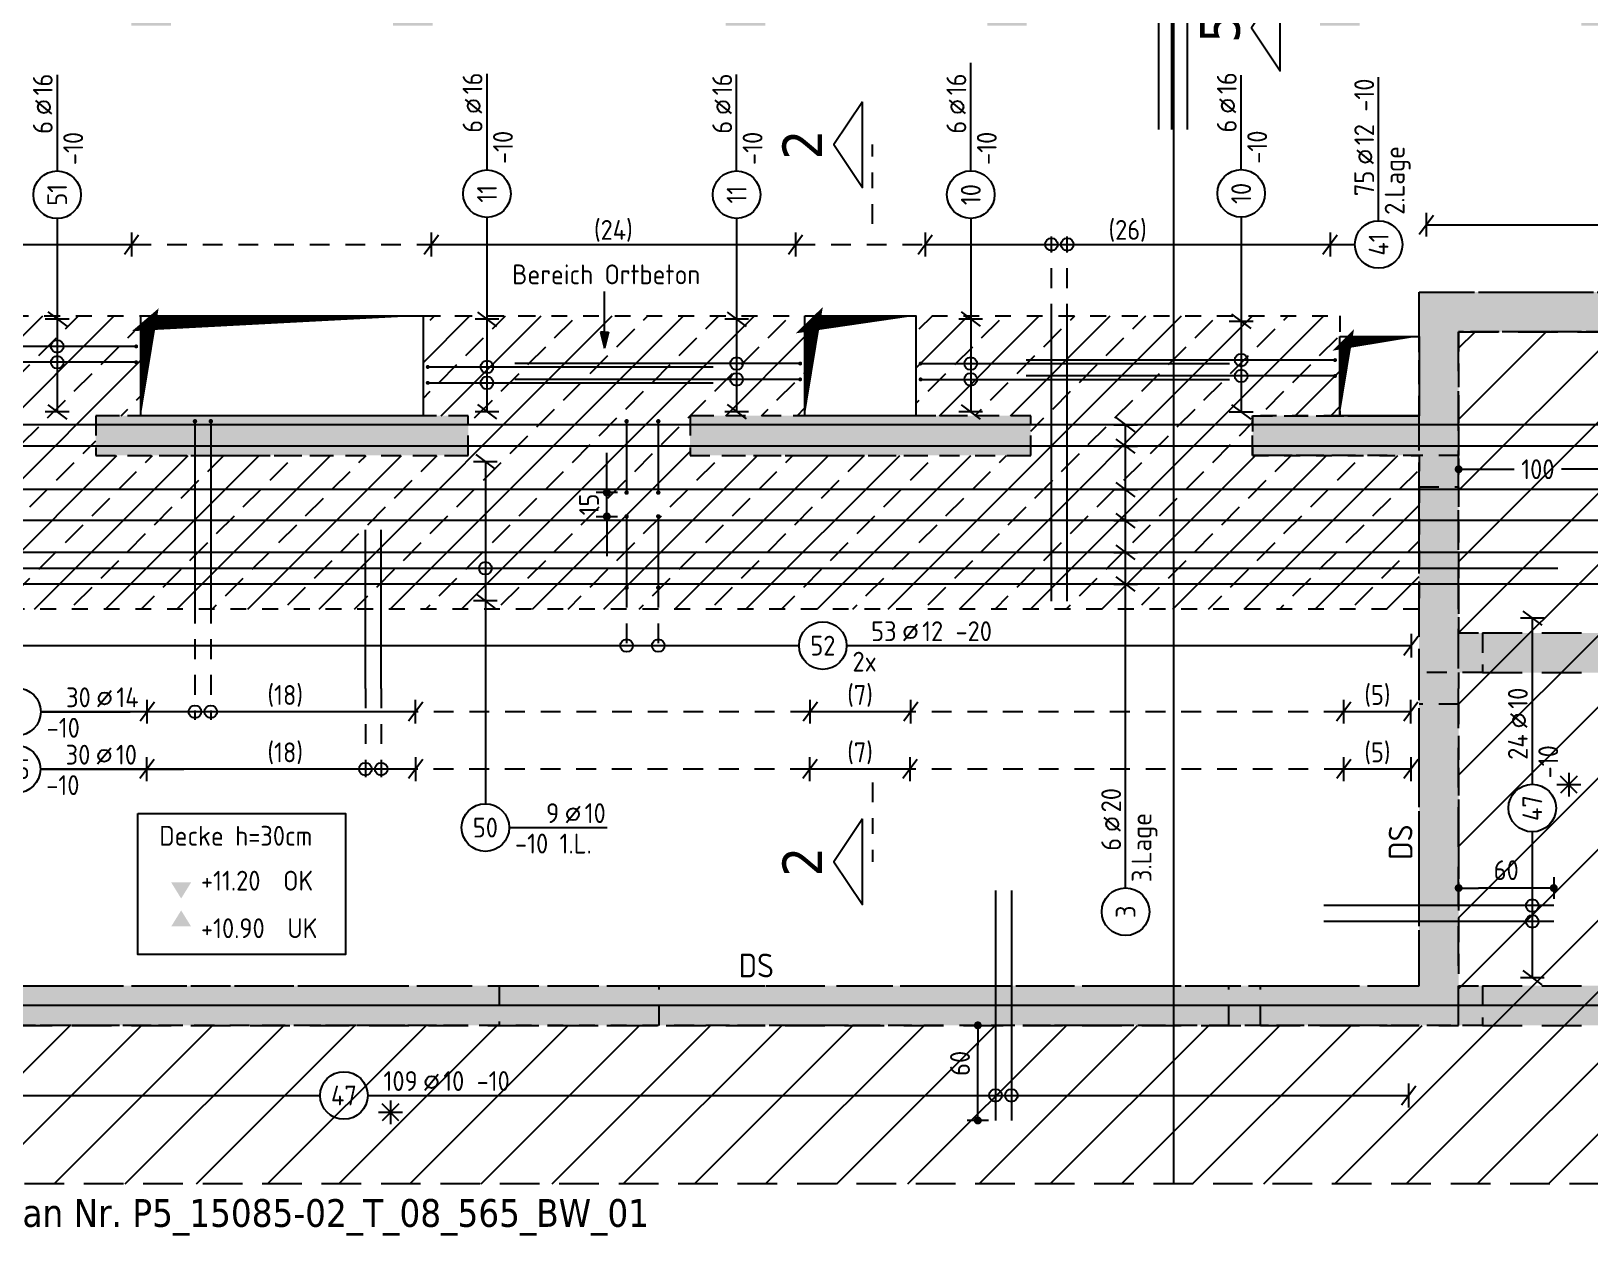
# Model space of a CAD drawing. Extents: x -10 to 101, y -7 to 49.
# Drawn here: x 22.35 to 32.18, y 22 to 29.6 of the extents above; entities that cross this region are included whole.
import ezdxf
from ezdxf.enums import TextEntityAlignment as Align

# ---------------------------------------------------------------- set-up
doc = ezdxf.new("R2010")
doc.units = 0
doc.header["$LTSCALE"] = 0.5
for name, pattern in [('AUSGEZOGEN', [1000.01, 1000, 0.01]), ('DASHED', [0.75, 0.5, -0.25]), ('DOT', [0.175, 0.05, -0.125]), ('PUNKT', [0.175, 0.05, -0.125]), ('STRICHLINIE', [0.75, 0.5, -0.25]), ('STRICHPUNKT2', [0.55, 0.25, -0.125, 0.05, -0.125]), ('VERDECKT', [0.375, 0.25, -0.125])]:
    doc.linetypes.add(name, pattern=pattern)
for name, color, linetype in [('2.OG', 7, 'Continuous'), ('ACHSEN', 7, 'Continuous'), ('BETON', 7, 'Continuous'), ('DS', 7, 'Continuous'), ('grau_hell', 7, 'Continuous'), ('grau_mittel', 7, 'Continuous'), ('HILFE', 7, 'Continuous'), ('koten', 7, 'Continuous'), ('MASSE', 7, 'Continuous'), ('OBJEKT', 7, 'Continuous'), ('RND', 7, 'Continuous'), ('SCHATTEN', 7, 'Continuous'), ('SCHNITTE', 7, 'Continuous'), ('SCHRAFF', 7, 'Continuous'), ('TEXT', 7, 'Continuous'), ('VERDECKT', 7, 'Continuous'), ('VERDECKT2', 7, 'Continuous')]:
    doc.layers.add(name, color=color, linetype=linetype)
doc.styles.add('helv', font='tahoma.ttf')
doc.styles.add('txt', font='isocp.shx')
doc.dimstyles.new('DOT_I', dxfattribs={"dimscale": 0.5, "dimtxt": 0.25, "dimasz": 0.25, "dimexe": 0.1, "dimexo": 0.3, "dimgap": 0.1, "dimtad": 1, "dimdec": 3, "dimzin": 3, "dimtxsty": 'txt', "dimblk": 'DOT', "dimblk1": 'DOT', "dimblk2": 'DOT', "dimsah": 1, "dimcen": 0.1, "dimse1": 1, "dimse2": 1, "dimazin": 0, "dimtfac": 1, "dimtdec": 4, "dimtix": 1, "dimtmove": 2, "dimatfit": 3, "dimfxl": 0, "dimtvp": 1, "dimtolj": 1, "dimtzin": 0, "dimarcsym": 0})

# ---------------------------------------------------------------- blocks, each defined once
blk = doc.blocks.new('okrd_o')
at = {"layer": 'koten', "color": 7, "linetype": 'Continuous'}
blk.add_solid([(-0.125, 0.202), (0.125, 0.202), (0, 0)], dxfattribs=at)
at = {"layer": 'koten', "style": 'txt'}
blk.add_attdef('OKRD', (0.25, 0.1), '', height=0.25, dxfattribs=at)
blk = doc.blocks.new('okrd_u')
at = {"layer": 'koten', "color": 7, "linetype": 'Continuous'}
blk.add_solid([(-0.125, -0.202), (0.125, -0.202), (0, 0)], dxfattribs=at)
at = {"layer": 'koten', "style": 'txt'}
blk.add_attdef('OKRD', (0.25, -0.35), '', height=0.25, dxfattribs=at)
blk = doc.blocks.new('lei_gre')
at = {"layer": 'RND', "color": 7, "linetype": 'Continuous'}
for p, q in [((-0.09, -0.12), (0.09, 0.12)), ((0, 0.15), (0, -0.15))]:
    blk.add_line(p, q, dxfattribs=at)
blk = doc.blocks.new('RND_LEI')
at = {"layer": 'RND', "color": 7, "linetype": 'Continuous'}
blk.add_line((1.022, 0.066), (1.19, 0.27), dxfattribs=at)
for centre, radius in [((0, 0), 0.3), ((1.106, 0.168), 0.075)]:
    blk.add_circle(centre, radius, dxfattribs=at)
at = {"layer": 'RND', "color": 7, "linetype": 'Continuous', "style": 'txt'}
blk.add_attdef('ANZ', text='', height=0.25, dxfattribs=at).set_placement((0.931, 0.057), align=Align.RIGHT)
for tag, p in [('DUM', (1.253, 0.057)), ('ABSTD', (1.674, 0.057)), ('POSTXT', (0.374, -0.327))]:
    blk.add_attdef(tag, p, '', height=0.25, dxfattribs=at)
blk.add_attdef('POSL', text='', height=0.25, dxfattribs=at).set_placement((0, 0), align=Align.MIDDLE)
blk = doc.blocks.new('DOT')
at = {"layer": 'MASSE', "color": 7, "linetype": 'Continuous'}
for p, q in [((0, 0), (-1, 0)), ((0, 0.54), (0, -0.54))]:
    blk.add_line(p, q, dxfattribs=at)
at = {"layer": 'MASSE', "color": 7, "linetype": 'Continuous', "const_width": 0.2}
blk.add_lwpolyline([(-0.1, 0, 1), (0.1, 0, 1)], format="xyb", close=True, dxfattribs=at)
blk = doc.blocks.new('*D131')
at = {"layer": 'Defpoints', "color": 0, "linetype": 'AUSGEZOGEN', "transparency": 16777216}
for p in [(31.3545, 26.8337), (31.3545, 26.8337), (32.3545, 26.8337)]:
    blk.add_point(p, dxfattribs=at)
at = {"layer": 'MASSE', "color": 0, "linetype": 'AUSGEZOGEN', "lineweight": -2, "transparency": 16777216}
for p, q in [((31.4795, 26.8337), (31.7044, 26.8337)), ((32.2295, 26.8337), (32.0045, 26.8337))]:
    blk.add_line(p, q, dxfattribs=at)
at = {"layer": 'MASSE', "color": 0, "linetype": 'AUSGEZOGEN', "lineweight": -2, "transparency": 16777216, "xscale": 0.125, "yscale": 0.125, "zscale": 0.125, "rotation": 180}
blk.add_blockref('DOT', (31.3545, 26.8337), dxfattribs=at)
at = {"layer": 'MASSE', "color": 0, "linetype": 'AUSGEZOGEN', "lineweight": -2, "transparency": 16777216, "xscale": 0.125, "yscale": 0.125, "zscale": 0.125}
blk.add_blockref('DOT', (32.3545, 26.8337), dxfattribs=at)
at = {"layer": 'MASSE', "color": 0, "linetype": 'AUSGEZOGEN', "transparency": 16777216, "insert": (31.8545, 26.8337), "char_height": 0.125, "attachment_point": 5, "style": 'txt'}
blk.add_mtext('\\A1;100', dxfattribs=at)
blk = doc.blocks.new('*D132')
at = {"layer": 'Defpoints', "color": 0, "linetype": 'AUSGEZOGEN', "transparency": 16777216}
for p in [(25.9794, 26.6863), (25.9794, 26.6863), (25.9794, 26.5363)]:
    blk.add_point(p, dxfattribs=at)
at = {"layer": 'MASSE', "color": 0, "linetype": 'AUSGEZOGEN', "lineweight": -2, "transparency": 16777216}
for p, q in [((25.9794, 26.8113), (25.9794, 26.9363)), ((25.9794, 26.5363), (25.9794, 26.6863)), ((25.9794, 26.4113), (25.9794, 26.2863))]:
    blk.add_line(p, q, dxfattribs=at)
at = {"layer": 'MASSE', "color": 0, "linetype": 'AUSGEZOGEN', "lineweight": -2, "transparency": 16777216, "xscale": 0.125, "yscale": 0.125, "zscale": 0.125}
for p, rotation in [((25.9794, 26.6863), 270), ((25.9794, 26.5363), 90)]:
    blk.add_blockref('DOT', p, dxfattribs=dict(at, rotation=rotation))
at = {"layer": 'MASSE', "color": 0, "linetype": 'AUSGEZOGEN', "transparency": 16777216, "insert": (25.8669, 26.6113), "char_height": 0.125, "attachment_point": 5, "rotation": 90, "style": 'txt'}
blk.add_mtext('\\A1;15', dxfattribs=at)
blk = doc.blocks.new('SCHN-1')
at = {"layer": 'SCHNITTE', "color": 5, "linetype": 'Continuous'}
blk.add_lwpolyline([(0.54, 0.125), (0, 0.485), (-0.54, 0.125)], close=True, dxfattribs=at)
at = {"layer": 'SCHNITTE', "color": 6, "linetype": 'Continuous', "style": 'helv'}
blk.add_attdef('SCHN-1', text='', height=0.5, dxfattribs=at).set_placement((0, 0.635), align=Align.CENTER)
blk = doc.blocks.new('Pfeillinie')
at = {"layer": 'TEXT', "linetype": 'Continuous'}
blk.add_hatch(color=7, dxfattribs=at).paths.add_polyline_path([(0, 0), (-0.8, 0.2), (-0.8, 0), (-0.8, -0.2)])
at = {"layer": 'TEXT', "color": 7, "linetype": 'Continuous'}
for p, q in [((-0.8, 0), (-0.8, 0.2)), ((-0.8, 0.2), (0, 0)), ((-0.8, 0), (-0.8, -0.2)), ((-0.8, -0.2), (0, 0))]:
    blk.add_line(p, q, dxfattribs=at)
blk = doc.blocks.new('*D168')
at = {"layer": 'Defpoints', "color": 0, "linetype": 'AUSGEZOGEN', "transparency": 16777216}
for p in [(28.3205, 23.3262), (28.3205, 23.3262), (28.3205, 22.7262)]:
    blk.add_point(p, dxfattribs=at)
at = {"layer": 'MASSE', "color": 0, "linetype": 'AUSGEZOGEN', "lineweight": -2, "transparency": 16777216}
blk.add_line((28.3205, 22.8512), (28.3205, 23.2012), dxfattribs=at)
at = {"layer": 'MASSE', "color": 0, "linetype": 'AUSGEZOGEN', "lineweight": -2, "transparency": 16777216, "xscale": 0.125, "yscale": 0.125, "zscale": 0.125}
for p, rotation in [((28.3205, 23.3262), 90), ((28.3205, 22.7262), 270)]:
    blk.add_blockref('DOT', p, dxfattribs=dict(at, rotation=rotation))
at = {"layer": 'MASSE', "color": 0, "linetype": 'AUSGEZOGEN', "transparency": 16777216, "insert": (28.208, 23.0862), "char_height": 0.125, "attachment_point": 5, "rotation": 90, "style": 'txt'}
blk.add_mtext('\\A1;60', dxfattribs=at)
blk = doc.blocks.new('748860')
at = {"layer": 'HILFE', "color": 102, "linetype": 'AUSGEZOGEN'}
for p, q in [((0.075, 0), (-0.075, 0)), ((0.053, -0.053), (-0.053, 0.053)), ((0.053, 0.053), (-0.053, -0.053)), ((0, 0.075), (0, -0.075))]:
    blk.add_line(p, q, dxfattribs=at)
blk = doc.blocks.new('*D169')
at = {"layer": 'Defpoints', "color": 0, "linetype": 'AUSGEZOGEN', "transparency": 16777216}
for p in [(31.3545, 24.1923), (31.3545, 24.1923), (31.9545, 24.1923)]:
    blk.add_point(p, dxfattribs=at)
at = {"layer": 'MASSE', "color": 0, "linetype": 'AUSGEZOGEN', "lineweight": -2, "transparency": 16777216}
blk.add_line((31.8295, 24.1923), (31.4795, 24.1923), dxfattribs=at)
at = {"layer": 'MASSE', "color": 0, "linetype": 'AUSGEZOGEN', "lineweight": -2, "transparency": 16777216, "xscale": 0.125, "yscale": 0.125, "zscale": 0.125, "rotation": 180}
blk.add_blockref('DOT', (31.3545, 24.1923), dxfattribs=at)
at = {"layer": 'MASSE', "color": 0, "linetype": 'AUSGEZOGEN', "lineweight": -2, "transparency": 16777216, "xscale": 0.125, "yscale": 0.125, "zscale": 0.125}
blk.add_blockref('DOT', (31.9545, 24.1923), dxfattribs=at)
at = {"layer": 'MASSE', "color": 0, "linetype": 'AUSGEZOGEN', "transparency": 16777216, "insert": (31.6545, 24.3048), "char_height": 0.125, "attachment_point": 5, "style": 'txt'}
blk.add_mtext('\\A1;60', dxfattribs=at)

msp = doc.modelspace()

# ---------------------------------------------------------------- hatches: boundary and pattern name
at = {"layer": '2.OG'}
h = msp.add_hatch(dxfattribs=at)
h.set_pattern_fill('DOTS', scale=0.8, double=1)
h.set_pattern_definition([(0, (-74.13047, 127.732794), (0.025, 0.05), [0, -0.05])])
h.paths.add_polyline_path([(4.4795, 26.0212), (4.0295, 26.0212), (4.0295, 25.7212), (4.6895, 25.7212), (4.6895, 37.5263), (8.1795, 37.5263), (8.1795, 29.5763), (8.5795, 29.5763), (8.5795, 29.8263), (8.4295, 29.8263), (8.4295, 37.5263), (10.6795, 37.5263), (10.6795, 29.8263), (9.4645, 29.8263), (9.4645, 29.5763), (10.9295, 29.5763), (10.9295, 37.8263), (4.5295, 37.8263), (4.5295, 30.7513), (4.4795, 30.7513)])
h.paths.add_polyline_path([(36.9295, 37.8263), (36.9295, 29.5763), (38.3945, 29.5763), (38.3945, 29.8263), (37.1795, 29.8263), (37.1795, 37.5263), (39.4295, 37.5263), (39.4295, 29.8263), (39.2795, 29.8263), (39.2795, 29.5763), (39.6795, 29.5763), (39.6795, 37.5263), (43.1545, 37.5263), (43.1545, 32.5113), (43.4545, 32.5113), (43.4545, 37.8263)])
h.paths.add_polyline_path([(43.1545, 29.5763), (43.4545, 29.5763), (43.4545, 30.6413), (43.1545, 30.6413)])
h.paths.add_polyline_path([(34.4795, 30.3263), (34.2295, 30.3263), (34.2295, 29.6313), (34.4795, 29.6313)])
h.paths.add_polyline_path([(32.1295, 29.6313), (32.3795, 29.6313), (32.3795, 30.3263), (32.1295, 30.3263)])
h.paths.add_polyline_path([(30.4795, 30.2263), (30.4795, 29.6313), (30.7295, 29.6313), (30.7295, 30.4763), (29.7045, 30.4763), (29.7045, 36.3663), (29.4045, 36.3663), (29.4045, 30.4763), (28.3795, 30.4763), (28.3795, 29.6313), (28.6295, 29.6313), (28.6295, 30.2263)])
h.paths.add_polyline_path([(26.7295, 29.6313), (26.9795, 29.6313), (26.9795, 30.3263), (26.7295, 30.3263)])
h.paths.add_polyline_path([(24.8795, 30.3263), (24.6295, 30.3263), (24.6295, 29.6313), (24.8795, 29.6313)])
h.paths.add_polyline_path([(23.2295, 30.3263), (22.9795, 30.3263), (22.9795, 29.6313), (23.2295, 29.6313)])
h.paths.add_polyline_path([(21.1295, 30.3263), (20.8795, 30.3263), (20.8795, 29.6313), (21.1295, 29.6313)])
h.paths.add_polyline_path([(19.2295, 29.6313), (19.4795, 29.6313), (19.4795, 30.3263), (19.2295, 30.3263)])
h.paths.add_polyline_path([(17.3795, 30.3263), (17.1295, 30.3263), (17.1295, 29.6313), (17.3795, 29.6313)])
h.paths.add_polyline_path([(15.7295, 30.3263), (15.4795, 30.3263), (15.4795, 29.6313), (15.7295, 29.6313)])
h.paths.add_polyline_path([(13.6295, 30.3263), (13.3795, 30.3263), (13.3795, 29.6313), (13.6295, 29.6313)])
h.paths.add_polyline_path([(14.7045, 37.5263), (14.7045, 37.8263), (14.4045, 37.8263), (14.4045, 37.5263)])
h.paths.add_polyline_path([(22.2045, 37.8263), (21.9045, 37.8263), (21.9045, 37.5263), (22.2045, 37.5263)])
h.paths.add_polyline_path([(29.7045, 37.8263), (29.4045, 37.8263), (29.4045, 37.3763), (29.7045, 37.3763)])
h.paths.add_polyline_path([(43.1545, 23.3013), (43.4545, 23.3013), (43.4545, 23.6013), (43.1545, 23.6013)])
h.paths.add_polyline_path([(37.1795, 23.3263), (37.1795, 24.0363), (36.9295, 24.0363), (36.9295, 23.5763), (34.2295, 23.5763), (34.2295, 25.5513), (36.9295, 25.5513), (36.9295, 25.0863), (37.1795, 25.0863), (37.1795, 25.951), (36.9295, 25.951), (36.9295, 25.8013), (32.3895, 25.8013), (32.3895, 25.5513), (33.9795, 25.5513), (33.9795, 23.5763), (32.3895, 23.5763), (32.3895, 23.3263)], flags=17)
h.paths.add_polyline_path([(20.2295, 23.5763), (20.2295, 26.9213), (21.3545, 26.9213), (21.3545, 27.1713), (20.2295, 27.1713), (20.2295, 27.9513), (17.4645, 27.9513), (17.4645, 27.7013), (17.6145, 27.7013), (17.6145, 26.5113), (14.7645, 26.5113), (14.7645, 27.7013), (16.5795, 27.7013), (16.5795, 27.9513), (8.1795, 27.9513), (8.1795, 23.3263), (8.5795, 23.3263), (8.5795, 23.5763), (8.4295, 23.5763), (8.4295, 27.7013), (14.5145, 27.7013), (14.5145, 23.5763), (14.3645, 23.5763), (14.3645, 23.3263), (14.9145, 23.3263), (14.9145, 23.5763), (14.7645, 23.5763), (14.7645, 26.2613), (17.6145, 26.2613), (17.6145, 23.5763), (15.9245, 23.5763), (15.9245, 23.3263), (31.5045, 23.3263), (31.5045, 23.5763), (31.3545, 23.5763), (31.3545, 25.5513), (31.5045, 25.5513), (31.5045, 25.8013), (31.3545, 25.8013), (31.3545, 27.7013), (36.9295, 27.7013), (36.9295, 26.836), (37.1795, 26.836), (37.1795, 27.9513), (31.1045, 27.9513), (31.1045, 27.1713), (30.0545, 27.1713), (30.0545, 26.9213), (31.1045, 26.9213), (31.1045, 23.5763)])
h.paths.add_polyline_path([(19.9795, 27.7013), (19.0295, 27.7013), (19.0295, 23.5763), (19.9795, 23.5763)], flags=16)
h.paths.add_polyline_path([(17.8645, 23.5763), (18.7795, 23.5763), (18.7795, 27.7013), (17.8645, 27.7013)], flags=16)
h.paths.add_polyline_path([(9.5895, 23.5763), (9.5895, 23.3263), (13.3545, 23.3263), (13.3545, 23.5763)], flags=17)
h.paths.add_polyline_path([(22.7545, 27.1713), (22.7545, 26.9213), (25.1045, 26.9213), (25.1045, 27.1713)], flags=17)
h.paths.add_polyline_path([(28.6545, 26.9213), (28.6545, 27.1713), (26.5045, 27.1713), (26.5045, 26.9213)], flags=17)
h.paths.add_polyline_path([(4.4795, 22.3263), (4.6895, 22.3263), (4.6895, 23.6712), (4.0295, 23.6712), (4.0295, 23.3712), (4.4795, 23.3712)])
at = {"layer": 'grau_hell', "linetype": 'AUSGEZOGEN'}
h = msp.add_hatch(dxfattribs=at)
h.set_pattern_fill('ANSI31', color=9, scale=0.1, style=0, double=1)
h.set_pattern_definition([(45, (-3e-14, 40.2461), (-0.2245064, 0.2245064), [])])
h.paths.add_polyline_path([(31.3545, 23.3263), (19.9795, 23.3263), (19.9795, 23.5763), (17.8645, 23.5763), (17.8645, 27.7013), (17.4645, 27.7013), (17.4645, 27.9513), (16.5795, 27.9513), (16.5795, 27.7013), (10.9295, 27.7013), (10.9295, 29.5763), (9.4645, 29.5763), (9.4645, 29.8263), (8.5795, 29.8263), (8.5795, 29.5763), (8.1795, 29.5763), (8.1795, 32.3363), (6.7295, 32.3363), (6.7295, 32.1963), (6.2045, 32.1963), (6.2045, 32.3363), (4.5295, 32.3363), (4.5295, 30.7513), (4.4795, 30.7513), (4.4795, 26.0213), (4.0245, 26.0213), (4.0245, 23.3713), (4.4795, 23.3713), (4.4795, 22.3263), (43.4545, 22.3263), (43.4545, 33.1963), (41.7045, 33.1963), (41.1295, 33.1963), (41.1295, 33.3363), (39.6795, 33.3363), (39.6795, 29.5763), (39.2795, 29.5763), (39.2795, 29.8263), (38.3945, 29.8263), (38.3945, 29.5763), (36.9294, 29.5763), (36.9294, 27.7013), (31.3545, 27.7013)])
at = {"layer": 'grau_hell'}
for points in [[(31.3545, 26.7219), (31.3545, 26.9213), (31.1045, 26.9213), (31.1045, 26.7219)], [(31.1045, 25.3513), (31.3545, 25.3513), (31.3545, 25.5513), (31.1045, 25.5513)]]:
    msp.add_hatch(color=9, dxfattribs=at).paths.add_polyline_path(points)
h = msp.add_hatch(color=9, dxfattribs=at)
h.paths.add_polyline_path([(29.9045, 23.5763), (29.9045, 23.4513), (30.1045, 23.4513), (30.1045, 23.5763)])
h.paths.add_polyline_path([(30.1045, 23.3263), (30.1045, 23.4513), (29.9045, 23.4513), (29.9045, 23.3263)])
at = {"layer": 'grau_mittel'}
h = msp.add_hatch(color=61, dxfattribs=at)
h.paths.add_polyline_path([(4.5295, 37.8263), (4.5295, 32.3363), (4.6895, 32.3363), (4.6895, 37.5263), (8.1795, 37.5263), (8.1795, 32.6613), (8.1795, 29.5763), (8.5795, 29.5763), (8.5795, 29.8263), (8.4295, 29.8263), (8.4295, 37.5263), (8.6295, 37.5263), (10.6795, 37.5263), (10.6795, 29.8263), (10.0145, 29.8263), (10.0145, 29.5763), (10.9295, 29.5763), (10.9295, 37.8263)])
h.paths.add_polyline_path([(8.1795, 29.5763), (8.1795, 29.8263), (4.7545, 29.8263), (4.7545, 29.5763)], flags=17)
h.paths.add_polyline_path([(9.4645, 29.5763), (9.4645, 29.8263), (8.5795, 29.8263), (8.5795, 29.5763)], flags=17)
h.paths.add_polyline_path([(9.8145, 29.5763), (9.8145, 29.8263), (9.4645, 29.8263), (9.4645, 29.5763)], flags=17)
h.paths.add_polyline_path([(10.6795, 27.9513), (10.9295, 27.9513), (10.9295, 29.5763), (10.6795, 29.5763)])
h.paths.add_polyline_path([(8.1795, 27.9513), (8.1795, 23.3263), (8.5795, 23.3263), (8.5795, 23.5763), (8.4295, 23.5763), (8.4295, 27.7013), (14.5145, 27.7013), (14.5145, 27.2063), (14.7645, 27.2063), (14.7645, 27.7013), (14.9145, 27.7013), (15.8245, 27.7013), (15.8245, 27.9513)])
h.paths.add_polyline_path([(4.4795, 26.0213), (4.4045, 26.0213), (4.0245, 26.0213), (4.0245, 25.7213), (4.6895, 25.7213), (4.6895, 32.3363), (4.5295, 32.3363), (4.5295, 30.7513), (4.4795, 30.7513)])
h.paths.add_polyline_path([(4.4045, 23.6713), (4.6895, 23.6713), (4.7545, 23.6713), (4.7545, 25.7212), (4.6895, 25.7212), (4.4045, 25.7212)])
h.paths.add_polyline_path([(43.4545, 23.6013), (43.1545, 23.6013), (43.1545, 23.3013), (43.4545, 23.3013)])
h.paths.add_polyline_path([(43.4545, 29.5763), (43.1545, 29.5763), (43.1545, 23.6013), (43.4545, 23.6013)])
h.paths.add_polyline_path([(43.1545, 30.3263), (43.1545, 29.5763), (43.4545, 29.5763), (43.4545, 30.3263)], flags=17)
h.paths.add_polyline_path([(43.1545, 30.3263), (43.4545, 30.3263), (43.4545, 32.8263), (43.1545, 32.8263)], flags=17)
h.paths.add_polyline_path([(43.1545, 32.8263), (43.4545, 32.8263), (43.4545, 33.1963), (43.1545, 33.1963)])
h.paths.add_polyline_path([(43.1545, 33.1963), (43.4545, 33.1963), (43.4545, 37.8263), (36.9295, 37.8263), (36.9295, 29.5763), (37.9945, 29.5763), (37.9945, 29.8263), (37.1795, 29.8263), (37.1795, 37.5263), (39.4295, 37.5263), (39.4295, 29.8263), (39.2795, 29.8263), (39.2795, 29.5763), (39.6795, 29.5763), (39.6795, 37.5263), (43.1545, 37.5263)])
h.paths.add_polyline_path([(38.1945, 29.8263), (38.1945, 29.5763), (39.2795, 29.5763), (39.2795, 29.8263)], flags=17)
h.paths.add_polyline_path([(39.6795, 29.8263), (39.6795, 29.5763), (43.1545, 29.5763), (43.1545, 29.8263)], flags=17)
h.paths.add_polyline_path([(36.9295, 28.5013), (37.1795, 28.5013), (37.1795, 29.5763), (36.9295, 29.5763)])
h.paths.add_polyline_path([(36.9295, 37.5263), (36.9295, 37.8263), (29.7045, 37.8263), (29.7045, 37.5263)])
h.paths.add_polyline_path([(29.7045, 37.8263), (29.4045, 37.8263), (29.4045, 37.5263), (29.7045, 37.5263)])
h.paths.add_polyline_path([(29.4045, 37.5263), (29.4045, 37.8263), (22.2045, 37.8263), (22.2045, 37.5263)])
h.paths.add_polyline_path([(21.9045, 37.5263), (22.2045, 37.5263), (22.2045, 37.8263), (21.9045, 37.8263)])
h.paths.add_polyline_path([(21.9045, 37.5263), (21.9045, 37.8263), (14.7045, 37.8263), (14.7045, 37.5263)])
h.paths.add_polyline_path([(14.4045, 37.5263), (14.7045, 37.5263), (14.7045, 37.8263), (14.4045, 37.8263)])
h.paths.add_polyline_path([(10.9295, 37.8263), (10.9295, 37.5263), (14.4045, 37.5263), (14.4045, 37.8263)])
h.paths.add_polyline_path([(16.2245, 27.9513), (16.2245, 27.7013), (16.5795, 27.7013), (16.5795, 27.9513)])
h.paths.add_polyline_path([(16.5795, 27.9513), (16.5795, 27.7013), (17.4645, 27.7013), (17.4645, 27.9513)])
h.paths.add_polyline_path([(18.7795, 27.7013), (18.7795, 23.5763), (17.8645, 23.5763), (16.4495, 23.5763), (16.4495, 23.3263), (20.5295, 23.3263), (20.5295, 23.5763), (19.0295, 23.5763), (19.0295, 27.7013), (19.9795, 27.7013), (19.9795, 26.9213), (21.3545, 26.9213), (21.3545, 27.1713), (20.2295, 27.1713), (20.2295, 27.4213), (20.2295, 27.9513), (17.4645, 27.9513), (17.4645, 27.7013)])
h.paths.add_polyline_path([(16.0495, 23.3263), (16.2495, 23.3263), (16.2495, 23.5763), (16.0495, 23.5763)])
h.paths.add_polyline_path([(14.9145, 23.5763), (14.9145, 23.3263), (16.0495, 23.3263), (16.0495, 23.5763)], flags=17)
h.paths.add_polyline_path([(14.9145, 23.3263), (14.9145, 23.5763), (14.7645, 23.5763), (14.7644, 26.0113), (14.7644, 26.2613), (15.0145, 26.2613), (16.1245, 26.2613), (16.1245, 26.5113), (14.7645, 26.5113), (14.7645, 26.6613), (14.7645, 27.0563), (14.5145, 27.0563), (14.5145, 23.5763), (14.3645, 23.5763), (14.3645, 23.3263)])
h.paths.add_polyline_path([(17.8645, 26.2613), (17.8645, 26.5113), (16.3245, 26.5113), (16.3245, 26.2613)])
h.paths.add_polyline_path([(13.3545, 23.5763), (13.3545, 23.3263), (14.3645, 23.3263), (14.3645, 23.5763)])
h.paths.add_polyline_path([(13.1545, 23.3263), (13.3545, 23.3263), (13.3545, 23.5763), (13.1545, 23.5763)], flags=16)
h.paths.add_polyline_path([(12.9545, 23.3263), (12.9545, 23.5763), (9.9895, 23.5763), (9.9895, 23.3263)], flags=16)
h.paths.add_polyline_path([(9.5895, 23.3263), (9.7895, 23.3263), (9.7895, 23.5763), (9.5895, 23.5763)], flags=16)
h.paths.add_polyline_path([(8.5795, 23.5763), (8.5795, 23.3263), (9.5895, 23.3263), (9.5895, 23.5763)], flags=16)
h.paths.add_polyline_path([(25.2995, 23.3263), (25.2995, 23.5763), (20.7295, 23.5763), (20.7295, 23.3263)])
h.paths.add_polyline_path([(26.3095, 23.3263), (26.3095, 23.5763), (25.2995, 23.5763), (25.2995, 23.3263)])
h.paths.add_polyline_path([(26.3095, 23.5763), (26.3095, 23.3263), (29.9045, 23.3263), (29.9045, 23.5763)])
h.paths.add_polyline_path([(31.5045, 23.3263), (31.5045, 23.5763), (31.3545, 23.5763), (31.3545, 25.3513), (31.1045, 25.3513), (31.1045, 23.5763), (30.1045, 23.5763), (30.1045, 23.3263)])
h.paths.add_polyline_path([(32.3895, 23.3263), (32.3895, 23.5763), (31.5045, 23.5763), (31.5045, 23.3263)])
h.paths.add_polyline_path([(33.0945, 23.3263), (33.0945, 23.5763), (32.3895, 23.5763), (32.3895, 23.3263)])
h.paths.add_polyline_path([(34.2295, 23.5763), (34.2295, 25.5513), (36.9295, 25.5513), (36.9295, 25.0863), (37.1795, 25.0863), (37.1795, 25.3363), (37.0995, 25.3363), (37.0995, 25.4863), (37.1795, 25.4863), (37.1795, 25.951), (36.9295, 25.951), (36.9295, 25.8013), (32.3895, 25.8013), (32.3895, 25.5513), (33.9795, 25.5513), (33.9795, 23.5763), (33.6945, 23.5763), (33.6945, 23.3263), (37.1795, 23.3263), (37.1795, 25.0863), (36.9295, 25.0863), (36.9295, 23.5763)])
h.paths.add_polyline_path([(37.1795, 26.836), (36.9295, 26.836), (36.9295, 25.951), (37.1795, 25.951)])
h.paths.add_polyline_path([(37.1795, 27.1013), (36.9295, 27.1013), (36.9295, 26.836), (37.1795, 26.836)])
h.paths.add_polyline_path([(36.6295, 27.9513), (36.6295, 27.7013), (37.1795, 27.7013), (37.1795, 27.9513)])
h.paths.add_polyline_path([(33.3345, 27.9513), (33.3345, 27.7013), (36.0295, 27.7013), (36.0295, 27.9513)])
h.paths.add_polyline_path([(32.7345, 27.7013), (32.7345, 27.9513), (31.1045, 27.9513), (31.1045, 27.1713), (30.6045, 27.1713), (30.0545, 27.1713), (30.0545, 26.9213), (31.3545, 26.9213), (31.3545, 27.7013)])
h.paths.add_polyline_path([(31.1045, 25.5513), (31.5045, 25.5513), (31.5045, 25.8013), (31.3545, 25.8013), (31.3545, 26.7219), (31.1045, 26.7219)])
h.paths.add_polyline_path([(32.3895, 25.5513), (32.3895, 25.8013), (31.5045, 25.8013), (31.5045, 25.5513)])
h.paths.add_polyline_path([(28.6545, 26.9213), (28.6545, 27.1713), (26.5045, 27.1713), (26.5045, 26.9213)])
h.paths.add_polyline_path([(22.7545, 27.1713), (22.7545, 26.9213), (25.1045, 26.9213), (25.1045, 27.1713)])
h.paths.add_polyline_path([(13.6295, 30.3263), (13.3795, 30.3263), (13.3795, 29.6313), (13.6295, 29.6313)])
h.paths.add_polyline_path([(15.4795, 29.6313), (15.7295, 29.6313), (15.7295, 30.3263), (15.4795, 30.3263)])
h.paths.add_polyline_path([(17.3795, 30.3263), (17.1295, 30.3263), (17.1295, 29.6313), (17.3795, 29.6313)])
h.paths.add_polyline_path([(19.4795, 30.3263), (19.2295, 30.3263), (19.2295, 29.6313), (19.4795, 29.6313)])
h.paths.add_polyline_path([(20.8795, 29.6313), (21.1295, 29.6313), (21.1295, 30.3263), (20.8795, 30.3263)])
h.paths.add_polyline_path([(23.2295, 30.3263), (22.9795, 30.3263), (22.9795, 29.6313), (23.2295, 29.6313)])
h.paths.add_polyline_path([(24.6295, 29.6313), (24.8795, 29.6313), (24.8795, 30.3263), (24.6295, 30.3263)])
h.paths.add_polyline_path([(26.9795, 30.3263), (26.7295, 30.3263), (26.7295, 29.6313), (26.9795, 29.6313)])
h.paths.add_polyline_path([(28.6295, 30.3263), (28.3795, 30.3263), (28.3795, 29.6313), (28.6295, 29.6313)])
h.paths.add_polyline_path([(30.7295, 30.3263), (30.4795, 30.3263), (30.4795, 29.6313), (30.7295, 29.6313)])
h.paths.add_polyline_path([(32.3795, 30.3263), (32.1295, 30.3263), (32.1295, 29.6313), (32.3795, 29.6313)])
h.paths.add_polyline_path([(34.2295, 29.6313), (34.4795, 29.6313), (34.4795, 30.3263), (34.2295, 30.3263)])
h.paths.add_polyline_path([(43.1545, 22.3263), (43.4545, 22.3263), (43.4545, 23.3013), (43.1545, 23.3013)])
h.paths.add_polyline_path([(4.4795, 22.3263), (4.6895, 22.3263), (4.6895, 23.6713), (4.0245, 23.6713), (4.0245, 23.3713), (4.4045, 23.3712), (4.4795, 23.3713)])
at = {"layer": 'SCHRAFF', "linetype": 'AUSGEZOGEN', "transparency": 33554687}
h = msp.add_hatch(dxfattribs=at)
h.set_pattern_fill('ANSI33', color=171, scale=0.05, double=1)
h.set_pattern_definition([(45, (-5e-05, 41.30088), (-0.2245064, 0.2245064), []), (45, (0.22446, 41.30088), (-0.2245064, 0.2245064), [0.15875, -0.079375])])
h.paths.add_polyline_path([(26.5045, 26.9213), (26.5045, 27.1713), (28.6545, 27.1713), (28.6545, 26.9213)])
h.paths.add_polyline_path([(22.7545, 27.1713), (25.1045, 27.1713), (25.1045, 26.9213), (22.7545, 26.9213)])
h.paths.add_polyline_path([(24.8195, 27.8013), (24.8195, 27.1713), (23.0395, 27.1713), (23.0395, 27.8013), (20.2294, 27.8013), (20.2294, 27.4213), (20.4794, 27.4213), (20.4794, 27.1713), (21.3544, 27.1713), (21.3544, 26.9213), (20.4794, 26.9213), (20.4794, 26.6713), (20.2294, 26.6713), (20.2294, 25.9512), (31.1045, 25.9513), (31.1045, 26.9213), (30.0544, 26.9213), (30.0544, 27.1713), (30.6044, 27.1713), (30.6044, 27.8013), (27.9295, 27.8013), (27.9295, 27.1713), (27.2295, 27.1713), (27.2295, 27.8013)])

# ---------------------------------------------------------------- linework, layer by layer
at = {"layer": '2.OG', "color": 7, "linetype": 'PUNKT', "lineweight": -2}
for p, q in [((31.1045, 27.1713), (31.1045, 27.9513)), ((31.1045, 27.9513), (37.1795, 27.9513)), ((36.9295, 27.7013), (31.3545, 27.7013)), ((31.3545, 27.7013), (31.3545, 25.8013)), ((30.0545, 27.1713), (31.1045, 27.1713)), ((30.0545, 26.9213), (30.0545, 27.1713)), ((31.1045, 26.9213), (30.0545, 26.9213)), ((31.1045, 23.5763), (31.1045, 26.9213)), ((31.3545, 25.8013), (31.5045, 25.8013)), ((31.5045, 25.8013), (31.5045, 25.5513)), ((31.5045, 25.5513), (31.3545, 25.5513)), ((31.3545, 25.5513), (31.3545, 23.5763)), ((20.2295, 23.5763), (31.1045, 23.5763)), ((31.3545, 23.5763), (31.5045, 23.5763)), ((31.5045, 23.5763), (31.5045, 23.3263)), ((31.5045, 23.3263), (15.9245, 23.3263))]:
    msp.add_line(p, q, dxfattribs=at)
for points in [[(22.7545, 26.9213), (25.1045, 26.9213), (25.1045, 27.1713), (22.7545, 27.1713)], [(26.5045, 26.9213), (28.6545, 26.9213), (28.6545, 27.1713), (26.5045, 27.1713)]]:
    msp.add_lwpolyline(points, close=True, dxfattribs=at)
at = {"layer": 'ACHSEN', "color": 140, "linetype": 'AUSGEZOGEN'}
for p, q in [((29.5545, 39.8263), (29.5545, 22.3263)), ((43.4545, 23.4513), (2.2545, 23.4513))]:
    msp.add_line(p, q, dxfattribs=at)
at = {"layer": 'BETON', "color": 6, "linetype": 'AUSGEZOGEN'}
for points in [[(23.0395, 27.8013), (24.8195, 27.8013), (24.8195, 27.1713), (23.0395, 27.1713)], [(27.2295, 27.8013), (27.9295, 27.8013), (27.9295, 27.1713), (27.2295, 27.1713)], [(30.6045, 27.6713), (31.1045, 27.6713), (31.1045, 27.1713), (30.6045, 27.1713)]]:
    msp.add_lwpolyline(points, close=True, dxfattribs=at)
at = {"layer": 'DS', "color": 1, "linetype": 'DASHED'}
for p, q in [((31.1045, 27.6713), (31.1045, 27.9513)), ((31.1045, 27.9513), (36.9295, 27.9513)), ((31.3545, 23.3263), (31.3545, 27.7013)), ((31.3545, 27.7013), (36.9295, 27.7013)), ((31.1045, 23.5763), (31.1045, 27.1713)), ((19.9795, 23.5763), (31.1045, 23.5763)), ((19.9795, 23.3263), (31.3545, 23.3263))]:
    msp.add_line(p, q, dxfattribs=at)
at = {"layer": 'HILFE', "color": 102, "linetype": 'DOT'}
msp.add_line((24.8195, 27.8013), (25.4486, 27.8013), dxfattribs=at)
at = {"layer": 'HILFE', "color": 102, "linetype": 'DASHED'}
msp.add_line((43.5545, 22.3263), (2.7545, 22.3263), dxfattribs=at)
at = {"layer": 'HILFE', "color": 171, "linetype": 'DOT'}
msp.add_lwpolyline([(20.2295, 27.8013), (30.6044, 27.8013), (30.6045, 27.1713), (30.0545, 27.1713), (30.0545, 26.9213), (31.1045, 26.9213), (31.1045, 25.9513), (20.2295, 25.9512), (20.2295, 26.6713), (20.4795, 26.6713), (20.4795, 26.9213), (21.3545, 26.9213), (21.3545, 27.1713), (20.4795, 27.1713), (20.4795, 27.4213), (20.2295, 27.4213), (20.2295, 27.8013)], dxfattribs=at)
for points in [[(22.7545, 26.9213), (25.1045, 26.9213), (25.1045, 27.1713), (22.7545, 27.1713)], [(26.5045, 26.9213), (28.6545, 26.9213), (28.6545, 27.1713), (26.5045, 27.1713)]]:
    msp.add_lwpolyline(points, close=True, dxfattribs=at)
at = {"layer": 'OBJEKT', "color": 1, "linetype": 'AUSGEZOGEN'}
msp.add_lwpolyline([(23.0191, 24.6624), (24.3309, 24.6624), (24.3309, 23.7732), (23.0191, 23.7732)], close=True, dxfattribs=at)
at = {"layer": 'RND', "color": 7, "linetype": 'AUSGEZOGEN'}
for p, q in [((22.511, 29.3215), (22.511, 28.7149)), ((25.2229, 29.3283), (25.2229, 28.7217)), ((26.7982, 28.7157), (26.7982, 29.3232)), ((28.2759, 28.7159), (28.2759, 29.398)), ((29.9822, 28.7235), (29.9822, 29.3193)), ((30.8496, 28.4013), (30.8496, 29.3076)), ((22.511, 28.4149), (22.511, 27.7808)), ((25.2229, 28.4217), (25.2229, 27.7798)), ((26.7982, 28.4157), (26.7982, 27.7798)), ((28.2759, 28.4159), (28.2759, 27.7808)), ((29.9822, 28.4235), (29.9822, 27.766)), ((31.1505, 28.3761), (32.4072, 28.3761)), ((20.5365, 28.2513), (22.9798, 28.2513)), ((24.8717, 28.2513), (27.1698, 28.2513)), ((27.9882, 28.2513), (30.5433, 28.2513)), ((30.5433, 28.2513), (30.6996, 28.2513)), ((22.511, 27.7808), (22.511, 27.1953)), ((25.2229, 27.7798), (25.2229, 27.1965)), ((26.7982, 27.7798), (26.7982, 27.1965)), ((28.2759, 27.7808), (28.2759, 27.1953)), ((29.9822, 27.766), (29.9822, 27.1945)), ((25.2131, 26.8808), (25.2131, 26.0035)), ((25.2131, 26.0035), (25.2131, 24.7236)), ((31.8191, 25.8945), (31.8191, 24.8466)), ((20.5921, 25.7212), (27.1925, 25.7212)), ((27.4925, 25.7212), (31.0539, 25.7212)), ((23.0798, 25.3041), (22.4075, 25.3041)), ((22.4075, 25.3041), (22.9708, 25.3041)), ((24.7731, 25.3041), (23.0798, 25.3041)), ((27.8979, 25.3041), (27.2629, 25.3041)), ((31.0526, 25.3041), (30.6293, 25.3041)), ((23.0772, 24.9423), (22.405, 24.9423)), ((22.405, 24.9423), (23.3112, 24.9423)), ((24.7737, 24.9423), (23.0772, 24.9423)), ((27.8931, 24.9423), (27.2614, 24.9423)), ((31.0539, 24.9423), (30.6299, 24.9423)), ((29.2527, 24.1929), (29.2527, 24.8329)), ((25.3631, 24.5736), (25.9811, 24.5736)), ((31.8191, 24.5466), (31.8191, 23.6265)), ((20.295, 22.884), (24.1703, 22.884)), ((24.4703, 22.884), (31.0387, 22.884))]:
    msp.add_line(p, q, dxfattribs=at)
at = {"layer": 'RND', "color": 7, "linetype": 'VERDECKT'}
for p, q in [((22.9798, 28.2513), (24.8717, 28.2513)), ((27.1698, 28.2513), (27.9882, 28.2513)), ((27.2629, 25.3041), (24.7731, 25.3041)), ((30.6293, 25.3041), (27.8979, 25.3041)), ((27.2614, 24.9423), (24.7737, 24.9423)), ((30.6299, 24.9423), (27.8931, 24.9423))]:
    msp.add_line(p, q, dxfattribs=at)
at = {"layer": 'RND', "color": 102, "linetype": 'VERDECKT'}
for p, q in [((28.7852, 27.7513), (28.7852, 28.3013)), ((28.8852, 27.7513), (28.8852, 28.3013)), ((26.1042, 26.0863), (26.1042, 25.6712)), ((26.3042, 26.0863), (26.3042, 25.6712)), ((23.3805, 25.9863), (23.3805, 25.2541)), ((23.4805, 25.9863), (23.4805, 25.2541)), ((24.4556, 25.4513), (24.4556, 24.8923)), ((24.5556, 25.4513), (24.5556, 24.8923))]:
    msp.add_line(p, q, dxfattribs=at)
at = {"layer": 'RND', "color": 102, "linetype": 'AUSGEZOGEN'}
msp.add_line((29.2527, 24.8329), (29.2527, 27.1141), dxfattribs=at)
at = {"layer": 'RND', "color": 1, "linetype": 'AUSGEZOGEN'}
for points in [[(29.4635, 28.9763), (29.4635, 37.5263)], [(29.5439, 28.9763), (29.5439, 37.5263)], [(29.6443, 28.9763), (29.6443, 37.5263)], [(28.7852, 26.0013), (28.7852, 27.7513)], [(28.8852, 26.0013), (28.8852, 27.7513)], [(23.0095, 27.6083), (20.5595, 27.6083)], [(23.0095, 27.5083), (20.5595, 27.5083)], [(24.8495, 27.4787), (26.6495, 27.4787)], [(27.1995, 27.5004), (25.3995, 27.5004)], [(27.9595, 27.5004), (29.9095, 27.5004)], [(30.5745, 27.5221), (28.6245, 27.5221)], [(24.8495, 27.3787), (26.6495, 27.3787)], [(27.1995, 27.4004), (25.3995, 27.4004)], [(27.9595, 27.4004), (29.9095, 27.4004)], [(30.5745, 27.4221), (28.6245, 27.4221)], [(32.3545, 27.1141), (20.5545, 27.1141)], [(23.3805, 27.1363), (23.3805, 25.9863)], [(23.4805, 27.1363), (23.4805, 25.9863)], [(26.1042, 27.1363), (26.1042, 26.6863)], [(26.3042, 27.1363), (26.3042, 26.6863)], [(32.3545, 26.9793), (20.5545, 26.9793)], [(32.3545, 26.7051), (20.5545, 26.7051)], [(32.3545, 26.5096), (20.5545, 26.5096)], [(26.1042, 26.5363), (26.1042, 26.0863)], [(26.3042, 26.5363), (26.3042, 26.0863)], [(24.4556, 25.4513), (24.4556, 26.4513)], [(24.5556, 25.4513), (24.5556, 26.4513)], [(32.3545, 26.3096), (20.5545, 26.3096)], [(20.2295, 26.2096), (31.9795, 26.2096)], [(32.3545, 26.1096), (20.5545, 26.1096)], [(28.432, 24.1762), (28.432, 22.7262)], [(28.532, 24.1762), (28.532, 22.7262)], [(31.9545, 24.0813), (30.5045, 24.0813)], [(31.9545, 23.9813), (30.5045, 23.9813)]]:
    msp.add_lwpolyline(points, dxfattribs=at)
at = {"layer": 'RND', "color": 102, "linetype": 'AUSGEZOGEN'}
msp.add_lwpolyline([(25.9641, 27.5983), (25.9641, 27.954)], dxfattribs=at)
at = {"layer": 'RND', "color": 7, "linetype": 'AUSGEZOGEN'}
for points, const_width in [([(23.0032, 27.6083, -1), (23.0157, 27.6083, -1)], 0.0125), ([(23.0032, 27.5083, -1), (23.0157, 27.5083, -1)], 0.0125), ([(24.8557, 27.4787, 1), (24.8432, 27.4787, 1)], 0.0125), ([(27.1932, 27.5004, -1), (27.2057, 27.5004, -1)], 0.0125), ([(27.9657, 27.5004, 1), (27.9532, 27.5004, 1)], 0.0125), ([(30.5682, 27.5221, -1), (30.5807, 27.5221, -1)], 0.0125), ([(24.8557, 27.3787, 1), (24.8432, 27.3787, 1)], 0.0125), ([(27.1932, 27.4004, -1), (27.2057, 27.4004, -1)], 0.0125), ([(27.9657, 27.4004, 1), (27.9532, 27.4004, 1)], 0.0125), ([(30.5682, 27.4221, -1), (30.5807, 27.4221, -1)], 0.0125), ([(23.3735, 27.1363, -1), (23.3875, 27.1363, -1)], 0.014), ([(23.4735, 27.1363, -1), (23.4875, 27.1363, -1)], 0.014), ([(26.0972, 27.1363, -1), (26.1112, 27.1363, -1)], 0.014), ([(26.2972, 27.1363, -1), (26.3112, 27.1363, -1)], 0.014), ([(26.0972, 26.6863, -1), (26.1112, 26.6863, -1)], 0.014), ([(26.2972, 26.6863, -1), (26.3112, 26.6863, -1)], 0.014), ([(26.0972, 26.5363, -1), (26.1112, 26.5363, -1)], 0.014), ([(26.2972, 26.5363, -1), (26.3112, 26.5363, -1)], 0.014), ([(26.0972, 26.0863, -1), (26.1112, 26.0863, -1)], 0.014), ([(26.2972, 26.0863, -1), (26.3112, 26.0863, -1)], 0.014)]:
    msp.add_lwpolyline(points, format="xyb", close=True, dxfattribs=dict(at, const_width=const_width))
for centre in [(28.7852, 28.2513), (28.8852, 28.2513), (22.511, 27.6083), (22.511, 27.5083), (26.7982, 27.5004), (28.2759, 27.5004), (29.9822, 27.5221), (25.2229, 27.4787), (29.9822, 27.4221), (25.2229, 27.3787), (26.7982, 27.4004), (28.2759, 27.4004), (25.2131, 26.2096), (26.1042, 25.7212), (26.3042, 25.7212), (23.3805, 25.3041), (23.4805, 25.3041), (24.4556, 24.9423), (24.5556, 24.9423), (31.8191, 24.0813), (31.8191, 23.9813), (28.432, 22.884), (28.532, 22.884)]:
    msp.add_circle(centre, 0.04, dxfattribs=at)
at = {"layer": 'SCHATTEN', "color": 1, "linetype": 'AUSGEZOGEN'}
for points in [[(23.0395, 27.1713, 0, 0.1027, 0), (23.0907, 27.7971, 0, 0, 0), (23.0407, 27.7544, 0.0937, 0, 0), (24.8195, 27.8013, 0, 0, 0)], [(27.2295, 27.1713, 0, 0.1027, 0), (27.2807, 27.7971, 0, 0, 0), (27.2331, 27.7508, 0.1013, 0, 0), (27.9295, 27.8013, 0, 0, 0)], [(30.6045, 27.1713, 0, 0.0815, 0), (30.6451, 27.6679, 0, 0, 0), (30.6078, 27.6306, 0.0815, 0, 0), (31.1045, 27.6713, 0, 0, 0)]]:
    msp.add_lwpolyline(points, format="xyseb", dxfattribs=at)
at = {"layer": 'SCHNITTE', "color": 5, "linetype": 'STRICHPUNKT2'}
for p, q in [((27.6552, 28.3811), (27.6552, 28.8811)), ((27.6552, 24.8583), (27.6552, 24.3583))]:
    msp.add_line(p, q, dxfattribs=at)
at = {"layer": 'VERDECKT', "color": 7, "linetype": 'VERDECKT', "lineweight": -2}
for p, q in [((31.1045, 27.1713), (31.1045, 27.9513)), ((31.1045, 27.9513), (32.7345, 27.9513)), ((31.3545, 27.7013), (31.3545, 26.9213)), ((32.7345, 27.7013), (31.3545, 27.7013)), ((25.1045, 27.1713), (22.7545, 27.1713)), ((22.7545, 27.1713), (22.7545, 26.9213)), ((25.1045, 26.9213), (25.1045, 27.1713)), ((28.6545, 27.1713), (26.5045, 27.1713)), ((26.5045, 27.1713), (26.5045, 26.9213)), ((28.6545, 26.9213), (28.6545, 27.1713)), ((30.0545, 26.9213), (30.0545, 27.1713)), ((30.0545, 27.1713), (31.1045, 27.1713)), ((22.7545, 26.9213), (25.1045, 26.9213)), ((26.5045, 26.9213), (28.6545, 26.9213)), ((31.3545, 26.9213), (30.0545, 26.9213)), ((31.1045, 25.5513), (31.1045, 26.7219)), ((31.3545, 26.7219), (31.3545, 25.8013)), ((31.3545, 25.8013), (31.5045, 25.8013)), ((31.5045, 25.8013), (31.5045, 25.5513)), ((31.5045, 25.5513), (31.1045, 25.5513)), ((31.1045, 23.5763), (31.1045, 25.3513)), ((31.3545, 25.3513), (31.3545, 23.5763)), ((20.7295, 23.5763), (25.2995, 23.5763)), ((25.2995, 23.5763), (25.2995, 23.3263)), ((26.3095, 23.5763), (29.9045, 23.5763)), ((26.3095, 23.3263), (26.3095, 23.5763)), ((30.1045, 23.5763), (31.1045, 23.5763)), ((31.3545, 23.5763), (31.5045, 23.5763)), ((31.5045, 23.5763), (31.5045, 23.3263)), ((25.2995, 23.3263), (20.7295, 23.3263)), ((29.9045, 23.3263), (26.3095, 23.3263)), ((31.5045, 23.3263), (30.1045, 23.3263))]:
    msp.add_line(p, q, dxfattribs=at)
at = {"layer": 'VERDECKT', "color": 7, "linetype": 'VERDECKT'}
for p, q in [((31.1045, 26.7219), (31.3545, 26.7219)), ((31.3545, 25.3513), (31.1045, 25.3513)), ((29.9045, 23.3263), (29.9045, 23.5763)), ((30.1045, 23.3263), (30.1045, 23.5763))]:
    msp.add_line(p, q, dxfattribs=at)
at = {"layer": 'VERDECKT2', "color": 7, "linetype": 'STRICHLINIE'}
for p, q in [((31.5045, 25.8013), (32.3895, 25.8013)), ((31.5045, 25.5513), (32.3895, 25.5513)), ((25.2995, 23.5763), (26.3095, 23.5763)), ((31.5045, 23.5763), (32.3895, 23.5763)), ((25.2995, 23.3263), (26.3095, 23.3263)), ((31.5045, 23.3263), (32.3895, 23.3263))]:
    msp.add_line(p, q, dxfattribs=at)

# ---------------------------------------------------------------- block references
at = {"layer": 'HILFE', "color": 102, "linetype": 'AUSGEZOGEN'}
for p in [(32.0496, 24.844), (24.6141, 22.7772)]:
    msp.add_blockref('748860', p, dxfattribs=at)
at = {"layer": 'koten', "color": 6, "linetype": 'AUSGEZOGEN', "xscale": 0.5, "yscale": 0.5, "zscale": 0.5}
for name, p, values in [('okrd_o', (23.2933, 24.1262), {'OKRD': '+11.20  OK'}), ('okrd_u', (23.2933, 24.0512), {'OKRD': '+10.90  UK'})]:
    msp.add_blockref(name, p, dxfattribs=at).add_auto_attribs(values)
at = {"layer": 'RND', "color": 7, "linetype": 'AUSGEZOGEN', "xscale": 0.5, "yscale": 0.5, "zscale": 0.5, "rotation": 90}
for p, values in [((22.511, 28.5649), {'POSL': '51', 'DUM': '16', 'ANZ': '6', 'POSTXT': '-10'}), ((25.2229, 28.5717), {'POSL': '11', 'DUM': '16', 'ANZ': '6', 'POSTXT': '-10'}), ((26.7982, 28.5657), {'POSL': '11', 'DUM': '16', 'ANZ': '6', 'POSTXT': '-10'}), ((28.2759, 28.5659), {'POSL': '10', 'DUM': '16', 'ANZ': '6', 'POSTXT': '-10'}), ((29.9822, 28.5735), {'POSL': '10', 'DUM': '16', 'ANZ': '6', 'POSTXT': '-10'}), ((30.8496, 28.2513), {'POSL': '41', 'DUM': '12', 'ANZ': '75', 'ABSTD': '-10', 'POSTXT': '2.Lage'}), ((31.8191, 24.6966), {'POSL': '47', 'DUM': '10', 'ANZ': '24', 'POSTXT': '-10'}), ((29.2527, 24.0429), {'POSL': '3', 'DUM': '20', 'ANZ': '6', 'POSTXT': '3.Lage'})]:
    msp.add_blockref('RND_LEI', p, dxfattribs=at).add_auto_attribs(values)
at = {"layer": 'RND', "color": 7, "linetype": 'AUSGEZOGEN', "xscale": 0.5, "yscale": 0.5, "zscale": 0.5}
for p in [(31.1505, 28.3761), (22.9798, 28.2513), (24.8717, 28.2513), (27.1698, 28.2513), (27.9882, 28.2513), (30.5433, 28.2513), (31.0539, 25.7212), (31.0387, 22.884)]:
    msp.add_blockref('lei_gre', p, dxfattribs=at)
for p, rotation in [((22.511, 27.7808), 270), ((25.2229, 27.7798), 270), ((26.7982, 27.7798), 270), ((28.2759, 27.7808), 270), ((29.9822, 27.766), 270), ((22.511, 27.1953), 270), ((25.2229, 27.1965), 270), ((26.7982, 27.1965), 270), ((28.2759, 27.1953), 270), ((29.2527, 27.1141), 90), ((29.9822, 27.1945), 270), ((29.2527, 26.9793), 90), ((25.2131, 26.8808), 270), ((29.2527, 26.7051), 90), ((29.2527, 26.5096), 90), ((29.2527, 26.3096), 90), ((29.2527, 26.1096), 90), ((25.2131, 26.0035), 270), ((31.8191, 25.8945), 270), ((23.0798, 25.3041), 180), ((24.7731, 25.3041), 180), ((27.2629, 25.3041), 180), ((27.8979, 25.3041), 180), ((30.6293, 25.3041), 180), ((31.0526, 25.3041), 180), ((23.0772, 24.9423), 180), ((24.7737, 24.9423), 180), ((27.2614, 24.9423), 180), ((27.8931, 24.9423), 180), ((30.6299, 24.9423), 180), ((31.0539, 24.9423), 180), ((31.8191, 23.6265), 270)]:
    msp.add_blockref('lei_gre', p, dxfattribs=dict(at, rotation=rotation))
at = {"layer": 'RND', "color": 102, "linetype": 'AUSGEZOGEN', "xscale": 0.125, "yscale": 0.125, "zscale": 0.125, "rotation": 270}
msp.add_blockref('Pfeillinie', (25.9641, 27.5983), dxfattribs=at)
at = {"layer": 'RND', "color": 7, "linetype": 'AUSGEZOGEN', "xscale": 0.5, "yscale": 0.5, "zscale": 0.5}
for p, values in [((27.3425, 25.7212), {'POSL': '52', 'DUM': '12', 'ANZ': '53', 'ABSTD': '-20', 'POSTXT': '2x'}), ((22.2575, 25.3041), {'POSL': '4', 'DUM': '14', 'ANZ': '30', 'POSTXT': '-10'}), ((22.255, 24.9423), {'POSL': '45', 'DUM': '10', 'ANZ': '30', 'POSTXT': '-10'}), ((25.2131, 24.5736), {'POSL': '50', 'DUM': '10', 'ANZ': '9', 'POSTXT': '-10 1.L.'}), ((24.3203, 22.884), {'POSL': '47', 'DUM': '10', 'ANZ': '109', 'ABSTD': '-10'})]:
    msp.add_blockref('RND_LEI', p, dxfattribs=at).add_auto_attribs(values)
at = {"layer": 'SCHNITTE', "color": 5, "linetype": 'STRICHPUNKT2', "xscale": 0.5, "yscale": 0.5, "zscale": 0.5, "rotation": 90}
for p, values in [((30.2904, 29.617), {'SCHN-1': '5'}), ((27.6552, 28.8811), {'SCHN-1': '2'}), ((27.6552, 24.3583), {'SCHN-1': '2'})]:
    msp.add_blockref('SCHN-1', p, dxfattribs=at).add_auto_attribs(values)

# ---------------------------------------------------------------- texts
at = {"layer": 'RND', "color": 7, "linetype": 'AUSGEZOGEN', "style": 'txt'}
for s, p in [('(24)', (26.0207, 28.3438)), ('(26)', (29.2658, 28.3438)), ('(18)', (23.9499, 25.4102)), ('(7)', (27.5772, 25.4102)), ('(5)', (30.8419, 25.4102)), ('(18)', (23.9499, 25.0483)), ('(7)', (27.5772, 25.0483)), ('(5)', (30.8419, 25.0483))]:
    msp.add_text(s, height=0.125, dxfattribs=at).set_placement(p, align=Align.MIDDLE)
at = {"layer": 'TEXT', "color": 7, "linetype": 'AUSGEZOGEN', "style": 'txt'}
msp.add_text('Bereich Ortbeton', height=0.125, dxfattribs=at).set_placement((25.3825, 28.0002))
at = {"layer": 'TEXT', "color": 1, "linetype": 'AUSGEZOGEN'}
for s, height, style, p in [('Decke h=30cm', 0.125, 'txt', (23.1552, 24.4592)), ('DS', 0.15, 'txt', (26.8113, 23.6288)), ('Anschlussplan Nr. P5_15085-02_T_08_565_BW_01', 0.175, 'helv', (21.0762, 22.0554))]:
    msp.add_text(s, height=height, dxfattribs=dict(at, style=style)).set_placement(p)
at = {"layer": 'TEXT', "color": 1, "linetype": 'AUSGEZOGEN', "style": 'txt'}
msp.add_text('DS', height=0.15, rotation=90, dxfattribs=at).set_placement((31.0631, 24.3704))

# ---------------------------------------------------------------- dimensions: what is measured, and where the dimension line sits
at = {"layer": 'MASSE', "color": 7, "linetype": 'AUSGEZOGEN'}
dim = msp.add_linear_dim(base=(25.9794, 26.6863), p1=(25.9794, 26.5363), p2=(25.9794, 26.6863), angle=90, dimstyle='DOT_I', override={"dimdec": 0, "dimlfac": 100}, dxfattribs=at)
dim.commit()
dim.dimension.update_dxf_attribs({"geometry": '*D132', "text_midpoint": (25.8669, 26.6113)})
dim = msp.add_linear_dim(base=(31.3545, 26.8337), p1=(32.3545, 26.8337), p2=(31.3545, 26.8337), dimstyle='DOT_I', override={"dimdec": 0, "dimlfac": 100}, dxfattribs=at)
dim.commit()
dim.dimension.update_dxf_attribs({"geometry": '*D131', "text_midpoint": (31.8545, 26.8337), "dimtype": 160})
dim = msp.add_linear_dim(base=(31.3545, 24.1923), p1=(31.9545, 24.1923), p2=(31.3545, 24.1923), dimstyle='DOT_I', override={"dimdec": 0, "dimlfac": 100}, dxfattribs=at)
dim.commit()
dim.dimension.update_dxf_attribs({"geometry": '*D169', "text_midpoint": (31.6545, 24.3048)})
dim = msp.add_linear_dim(base=(28.3205, 23.3262), p1=(28.3205, 22.7262), p2=(28.3205, 23.3262), angle=90, dimstyle='DOT_I', override={"dimdec": 0, "dimlfac": 100}, dxfattribs=at)
dim.commit()
dim.dimension.update_dxf_attribs({"geometry": '*D168', "text_midpoint": (28.208, 23.0862), "dimtype": 160})

doc.saveas('drawing.dxf')
